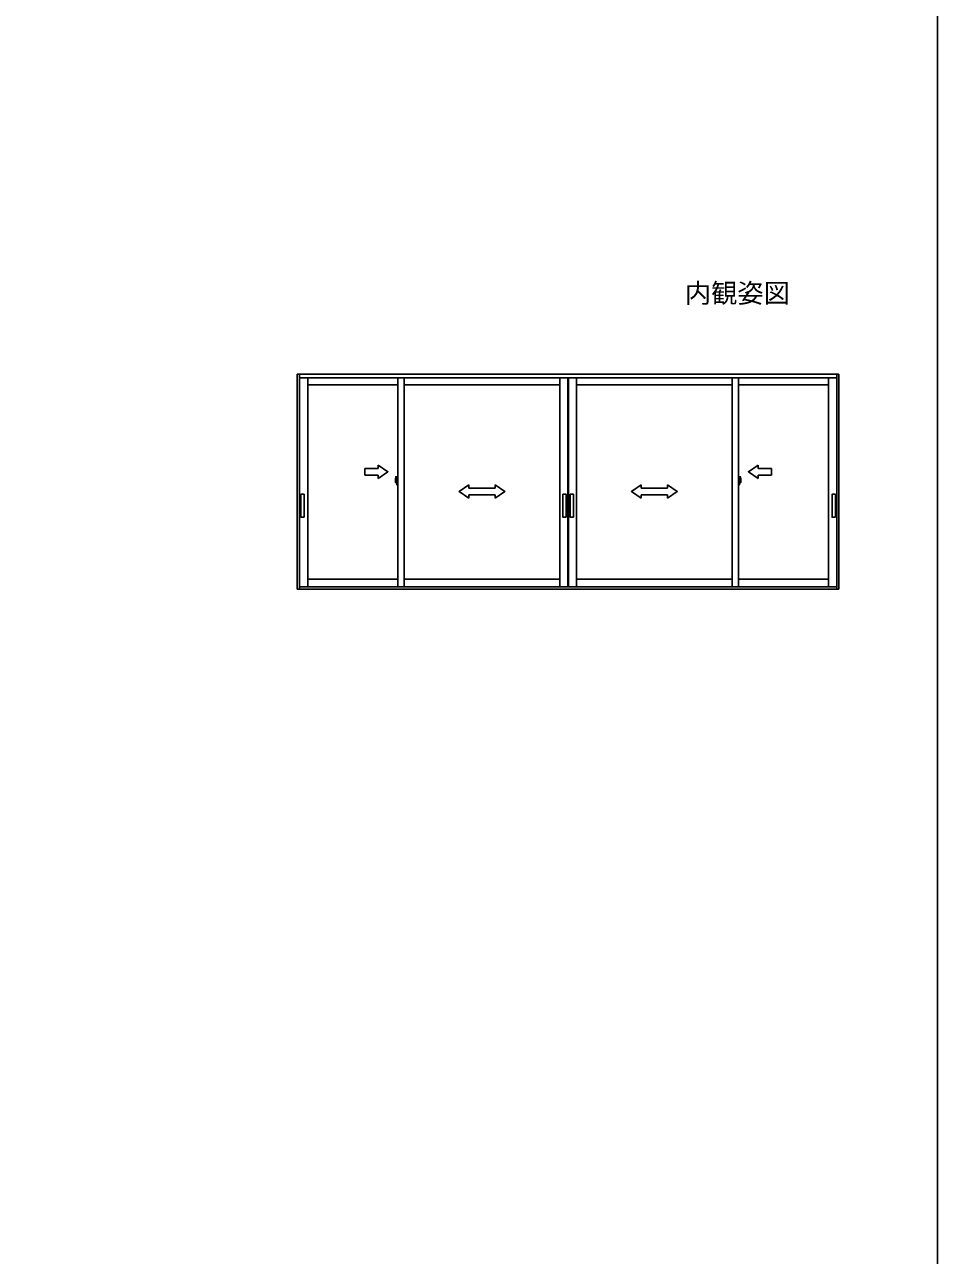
# Model space of a CAD drawing. Units: millimetres, scale not verified. Extents: x -525 to 525, y -782 to 777.
# Drawn here: x 246.7 to 525, y -2.5 to 372.5 of the extents above; entities that cross this region are included whole.
import ezdxf
from ezdxf.enums import TextEntityAlignment as Align

# ---------------------------------------------------------------- set-up
doc = ezdxf.new("R2010")
doc.units = ezdxf.units.MM
doc.header["$LTSCALE"] = 4
for name, color, linetype in [('0-1_USER1', 3, 'Continuous'), ('0-5_YKK_A1', 4, 'Continuous'), ('0-7_YKK_ZWAK', 7, 'Continuous')]:
    doc.layers.add(name, color=color, linetype=linetype)
doc.styles.add('ＭＳ ゴシック', font='')
doc.styles.get('ＭＳ ゴシック').set_extended_font_data('MS Gothic')

msp = doc.modelspace()

# ---------------------------------------------------------------- linework, layer by layer
at = {"layer": '0-5_YKK_A1'}
for p, q in [((412.507, 265.983), (329.85, 265.983)), ((329.85, 265.983), (329.85, 200.483)), ((330.55, 265.983), (330.55, 200.483)), ((412.507, 264.883), (330.55, 264.883)), ((333.025, 264.883), (333.025, 201.183)), ((333.025, 262.733), (360.475, 262.733)), ((360.475, 264.883), (360.475, 201.183)), ((362.425, 264.883), (362.425, 201.183)), ((362.425, 262.733), (409.875, 262.733)), ((409.875, 201.183), (409.875, 264.883)), ((412.345, 264.883), (412.345, 201.183)), ((412.362, 265.983), (495, 265.983)), ((412.362, 264.883), (494.3, 264.883)), ((412.505, 264.883), (412.505, 201.183)), ((414.975, 201.183), (414.975, 264.883)), ((462.425, 262.733), (414.975, 262.733)), ((462.425, 264.883), (462.425, 201.183)), ((464.375, 264.883), (464.375, 201.183)), ((491.825, 262.733), (464.375, 262.733)), ((491.825, 264.883), (491.825, 201.183)), ((494.3, 265.983), (494.3, 200.483)), ((495, 265.983), (495, 200.483)), ((354.475, 238.233), (354.475, 237.233)), ((470.375, 238.233), (470.375, 237.233)), ((354.475, 235.233), (354.475, 234.233)), ((360.303, 233.233), (359.733, 233.233)), ((359.786, 233.233), (360.242, 233.233)), ((359.8, 232.994), (359.8, 233.598)), ((360.117, 232.971), (359.812, 232.982)), ((359.881, 234.725), (360.112, 234.733)), ((359.974, 232.752), (360.05, 232.752)), ((359.975, 232.752), (359.975, 232.789)), ((360.05, 232.801), (359.987, 232.801)), ((360.067, 233.233), (360.55, 233.233)), ((360.075, 232.826), (360.075, 232.973)), ((360.125, 232.979), (360.125, 234.726)), ((360.125, 233.608), (360.125, 232.827)), ((360.125, 233.483), (360.15, 233.483)), ((360.14, 233.744), (360.14, 233.734)), ((360.14, 232.798), (360.14, 232.808)), ((360.148, 233.751), (360.153, 233.751)), ((360.148, 233.726), (360.152, 233.726)), ((360.148, 232.816), (360.152, 232.816)), ((360.148, 232.791), (360.153, 232.791)), ((360.15, 233.626), (360.167, 234.241)), ((360.15, 233.626), (360.25, 233.626)), ((360.25, 233.621), (360.15, 233.618)), ((360.15, 232.924), (360.15, 233.618)), ((360.25, 232.92), (360.15, 232.924)), ((360.15, 232.916), (360.25, 232.916)), ((360.15, 232.916), (360.167, 232.301)), ((360.175, 233.619), (360.175, 233.626)), ((360.175, 232.923), (360.175, 232.916)), ((360.179, 234.253), (360.25, 234.256)), ((360.227, 233.202), (360.227, 233.256)), ((360.234, 233.233), (360.261, 233.233)), ((360.25, 234.263), (360.475, 234.271)), ((360.25, 234.263), (360.25, 233.621)), ((360.475, 233.701), (360.25, 233.705)), ((360.475, 233.626), (360.25, 233.622)), ((360.25, 233.228), (360.25, 233.238)), ((360.25, 232.279), (360.25, 232.92)), ((360.262, 233.246), (360.257, 233.246)), ((360.257, 233.221), (360.262, 233.221)), ((360.262, 232.97), (360.262, 233.594)), ((360.274, 233.607), (360.449, 233.613)), ((360.274, 232.957), (360.449, 232.951)), ((360.462, 232.963), (360.462, 233.601)), ((360.475, 233.276), (360.462, 233.276)), ((360.475, 233.163), (360.462, 233.163)), ((360.475, 232.271), (360.475, 234.271)), ((464.782, 233.233), (464.3, 233.233)), ((464.6, 234.263), (464.375, 234.271)), ((464.375, 232.271), (464.375, 234.271)), ((464.375, 233.701), (464.6, 233.705)), ((464.375, 233.626), (464.6, 233.622)), ((464.375, 233.276), (464.387, 233.276)), ((464.375, 233.163), (464.387, 233.163)), ((464.387, 232.963), (464.387, 233.601)), ((464.575, 233.607), (464.4, 233.613)), ((464.575, 232.957), (464.4, 232.951)), ((464.547, 233.233), (465.117, 233.233)), ((464.587, 232.97), (464.587, 233.594)), ((464.587, 233.246), (464.592, 233.246)), ((464.592, 233.221), (464.587, 233.221)), ((464.616, 233.233), (464.588, 233.233)), ((464.6, 234.263), (464.6, 233.621)), ((464.671, 234.253), (464.6, 234.256)), ((464.7, 233.626), (464.6, 233.626)), ((464.6, 233.621), (464.7, 233.618)), ((464.6, 233.228), (464.6, 233.238)), ((464.6, 232.92), (464.7, 232.924)), ((464.6, 232.279), (464.6, 232.92)), ((464.7, 232.916), (464.6, 232.916)), ((465.063, 233.233), (464.607, 233.233)), ((464.622, 233.202), (464.622, 233.256)), ((464.675, 233.619), (464.675, 233.626)), ((464.675, 232.923), (464.675, 232.916)), ((464.7, 233.626), (464.683, 234.241)), ((464.7, 232.916), (464.683, 232.301)), ((464.702, 233.751), (464.697, 233.751)), ((464.702, 233.726), (464.697, 233.726)), ((464.702, 232.816), (464.697, 232.816)), ((464.702, 232.791), (464.697, 232.791)), ((464.7, 232.924), (464.7, 233.618)), ((464.725, 233.483), (464.7, 233.483)), ((464.709, 233.744), (464.709, 233.734)), ((464.709, 232.798), (464.709, 232.808)), ((464.725, 232.979), (464.725, 234.726)), ((464.725, 233.608), (464.725, 232.827)), ((464.733, 232.971), (465.038, 232.982)), ((464.969, 234.725), (464.738, 234.733)), ((464.775, 232.826), (464.775, 232.973)), ((464.8, 232.801), (464.862, 232.801)), ((464.876, 232.752), (464.8, 232.752)), ((464.875, 232.752), (464.875, 232.789)), ((465.05, 232.994), (465.05, 233.598)), ((470.375, 235.233), (470.375, 234.233)), ((360.179, 232.288), (360.25, 232.286)), ((360.25, 232.279), (360.475, 232.271)), ((382.15, 232.233), (382.15, 231.233)), ((390.15, 231.233), (382.15, 231.233)), ((382.15, 229.233), (382.15, 228.233)), ((390.15, 229.233), (382.15, 229.233)), ((390.15, 232.233), (390.15, 231.233)), ((390.15, 229.233), (390.15, 228.233)), ((434.7, 232.233), (434.7, 231.233)), ((434.7, 231.233), (442.7, 231.233)), ((434.7, 229.233), (442.7, 229.233)), ((434.7, 229.233), (434.7, 228.233)), ((442.7, 232.233), (442.7, 231.233)), ((442.7, 229.233), (442.7, 228.233)), ((464.6, 232.279), (464.375, 232.271)), ((464.671, 232.288), (464.6, 232.286)), ((333.025, 203.533), (360.475, 203.533)), ((362.425, 203.533), (409.875, 203.533)), ((462.425, 203.533), (414.975, 203.533)), ((491.825, 203.533), (464.375, 203.533)), ((329.85, 200.483), (412.507, 200.483)), ((330.55, 201.183), (412.507, 201.183)), ((494.3, 201.183), (412.362, 201.183)), ((495, 200.483), (412.362, 200.483))]:
    msp.add_line(p, q, dxfattribs=at)
for points in [[(354.475, 235.233), (350.475, 235.233), (350.475, 237.233), (354.475, 237.233)], [(354.475, 238.233), (357.475, 236.233), (354.475, 234.233)], [(470.375, 238.233), (467.375, 236.233), (470.375, 234.233)], [(470.375, 235.233), (474.375, 235.233), (474.375, 237.233), (470.375, 237.233)], [(360.125, 233.483), (360.125, 232.983), (360.15, 232.983)], [(464.725, 233.483), (464.725, 232.983), (464.7, 232.983)], [(382.15, 232.233), (379.15, 230.233), (382.15, 228.233)], [(390.15, 232.233), (393.15, 230.233), (390.15, 228.233)], [(434.7, 232.233), (431.7, 230.233), (434.7, 228.233)], [(442.7, 232.233), (445.7, 230.233), (442.7, 228.233)]]:
    msp.add_lwpolyline(points, dxfattribs=at)
for points in [[(331.937, 222.373), (330.937, 222.373), (330.937, 229.373), (331.937, 229.373)], [(411.81, 222.373), (410.81, 222.373), (410.81, 229.373), (411.81, 229.373)], [(414.04, 222.373), (413.04, 222.373), (413.04, 229.373), (414.04, 229.373)], [(493.913, 222.373), (492.913, 222.373), (492.913, 229.373), (493.913, 229.373)]]:
    msp.add_lwpolyline(points, close=True, dxfattribs=at)
for centre in [(360.227, 233.233), (464.622, 233.233)]:
    msp.add_circle(centre, 0.0187, dxfattribs=at)
for centre, radius, start, end in [((368.425, 233.59), 8.625, 172.48051, 179.94208), ((359.812, 232.994), 0.0125, 180, 268), ((359.881, 234.717), 0.0075, 92, 172.48051), ((360.656, 233.133), 0.781, 191.38244, 209.20035), ((360.656, 233.184), 0.781, 195.22882, 209.70865), ((359.987, 232.789), 0.0125, 90, 180), ((360.05, 232.827), 0.075, 270, 0), ((360.05, 232.826), 0.025, 270, 0), ((360.112, 234.72), 0.0125, 0, 92), ((360.117, 232.979), 0.0075, 268, 0), ((360.148, 233.743), 0.0075, 90, 178.40155), ((360.148, 233.733), 0.0075, 178.40155, 270), ((360.148, 232.808), 0.0075, 90, 181.59845), ((360.148, 232.798), 0.0075, 181.59845, 270), ((360.179, 234.241), 0.0125, 92, 178.40155), ((360.257, 233.238), 0.0075, 90, 180), ((360.257, 233.228), 0.0075, 180, 270), ((360.275, 233.594), 0.0125, 92, 180), ((360.275, 232.97), 0.0125, 180, 268), ((360.45, 233.6), 0.0125, 0, 92), ((360.45, 232.964), 0.0125, 268, 0), ((464.4, 233.6), 0.0125, 88, 180), ((464.4, 232.964), 0.0125, 180, 272), ((464.575, 233.594), 0.0125, 0, 88), ((464.575, 232.97), 0.0125, 272, 0), ((464.592, 233.238), 0.0075, 0, 90), ((464.592, 233.228), 0.0075, 270, 0), ((464.67, 234.241), 0.0125, 1.59845, 88), ((464.702, 233.743), 0.0075, 1.59845, 90), ((464.702, 233.733), 0.0075, 270, 1.59845), ((464.702, 232.808), 0.0075, 358.40155, 90), ((464.702, 232.798), 0.0075, 270, 358.40155), ((464.737, 234.72), 0.0125, 88, 180), ((464.732, 232.979), 0.0075, 180, 272), ((464.8, 232.827), 0.075, 180, 270), ((464.8, 232.826), 0.025, 180, 270), ((464.862, 232.789), 0.0125, 0, 90), ((464.194, 233.184), 0.781, 330.29135, 344.77118), ((464.194, 233.133), 0.781, 330.79965, 348.61756), ((464.968, 234.717), 0.0075, 7.51949, 88), ((456.425, 233.59), 8.625, 0.05792, 7.51949), ((465.037, 232.994), 0.0125, 272, 0), ((360.179, 232.301), 0.0125, 181.59845, 268), ((464.67, 232.301), 0.0125, 272, 358.40155)]:
    msp.add_arc(centre, radius, start, end, dxfattribs=at)
at = {"layer": '0-7_YKK_ZWAK'}
msp.add_lwpolyline([(-525, -782.5), (525, -782.5), (525, 747.5)], dxfattribs=at)

# ---------------------------------------------------------------- texts
at = {"layer": '0-1_USER1', "style": 'ＭＳ ゴシック'}
msp.add_text('内観姿図', height=5.865, dxfattribs=at).set_placement((448, 285.983), align=Align.BOTTOM_LEFT)

doc.saveas('drawing.dxf')
